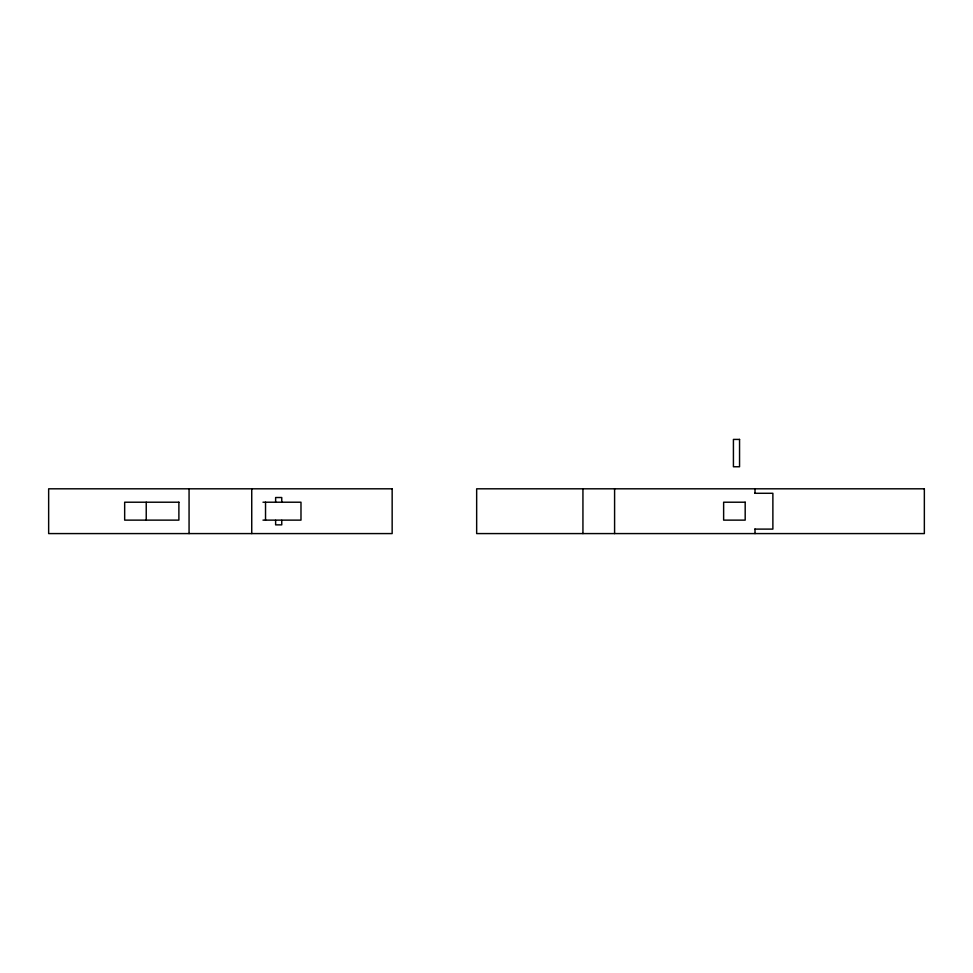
<?xml version="1.0" encoding="UTF-8"?>
<svg xmlns="http://www.w3.org/2000/svg" width="973" height="973" viewBox="0 0 973 973"><rect width="100%" height="100%" fill="white"/><g stroke="black" fill="none" stroke-linecap="round" stroke-linejoin="round"><path stroke-width="1.46" d="M754.78 493.287L772.878 493.287L772.878 529.105L754.78 529.105M262.99 502.214L300.985 502.214L300.985 520.129L262.99 520.129M755.012 488.811L755.012 493.287M755.012 529.105L755.012 533.581M614.595 488.811L614.595 533.581M582.936 488.811L582.936 533.581M281.756 502.08L281.756 497.519L275.627 497.519L275.627 502.08M281.756 520.312L281.756 524.861L275.627 524.861L275.627 520.312M265.532 502.214L265.532 520.129M251.739 488.811L251.739 533.581M189.066 488.811L189.066 533.581M146.23 502.214L146.23 520.129M739.553 439.419L733.423 439.419L733.423 466.76L739.553 466.76L739.553 439.419M392.155 488.811L48.65 488.811L48.65 533.581L392.155 533.581L392.155 488.811M924.35 488.811L476.661 488.811L476.661 533.581L924.35 533.581L924.35 488.811M178.886 502.214L124.666 502.214L124.666 520.129L178.886 520.129L178.886 502.214M745.184 502.214L723.632 502.214L723.632 520.129L745.184 520.129L745.184 502.214"/></g></svg>
